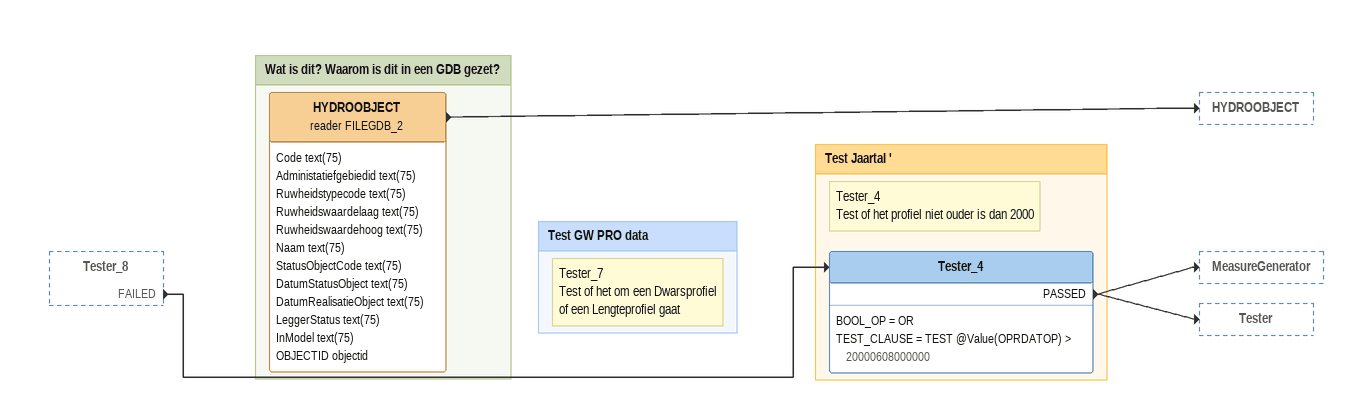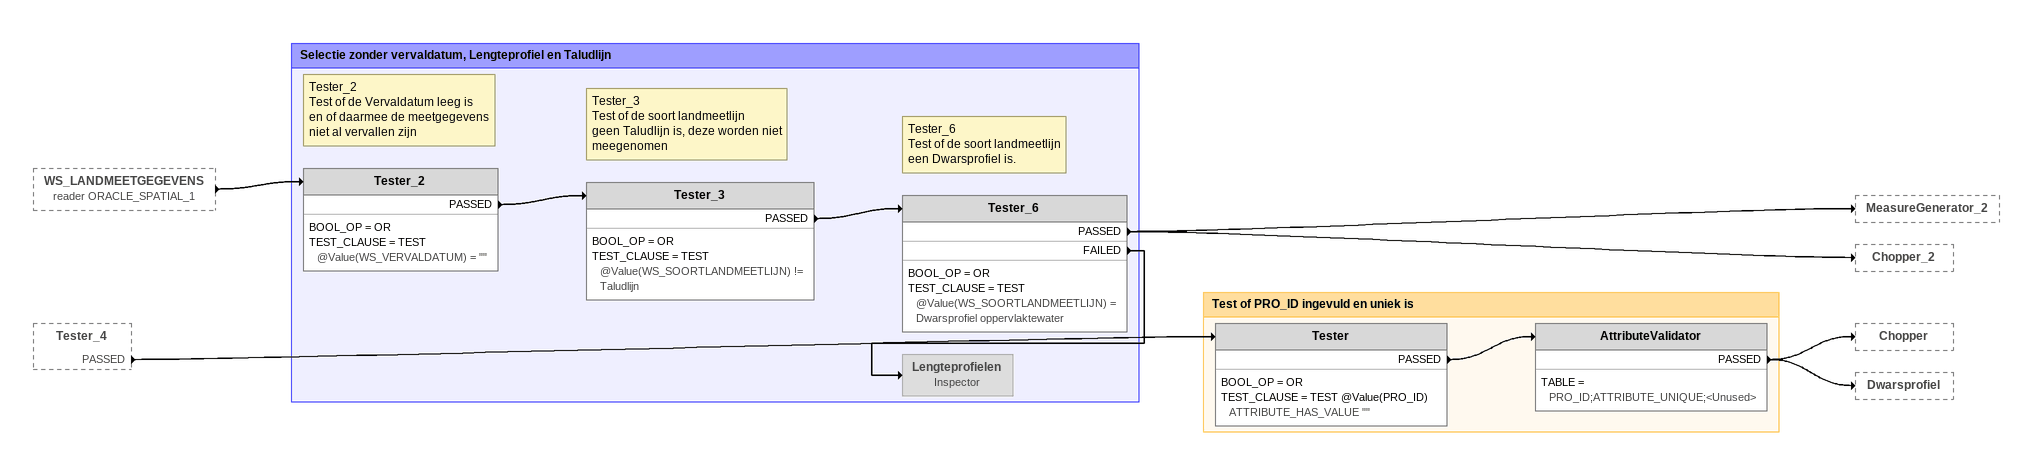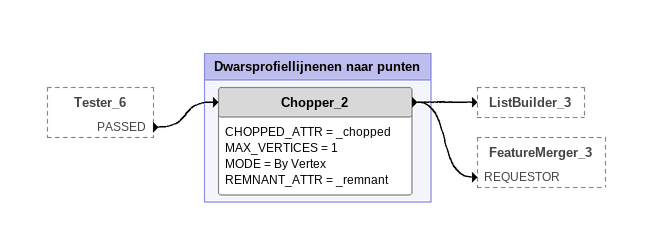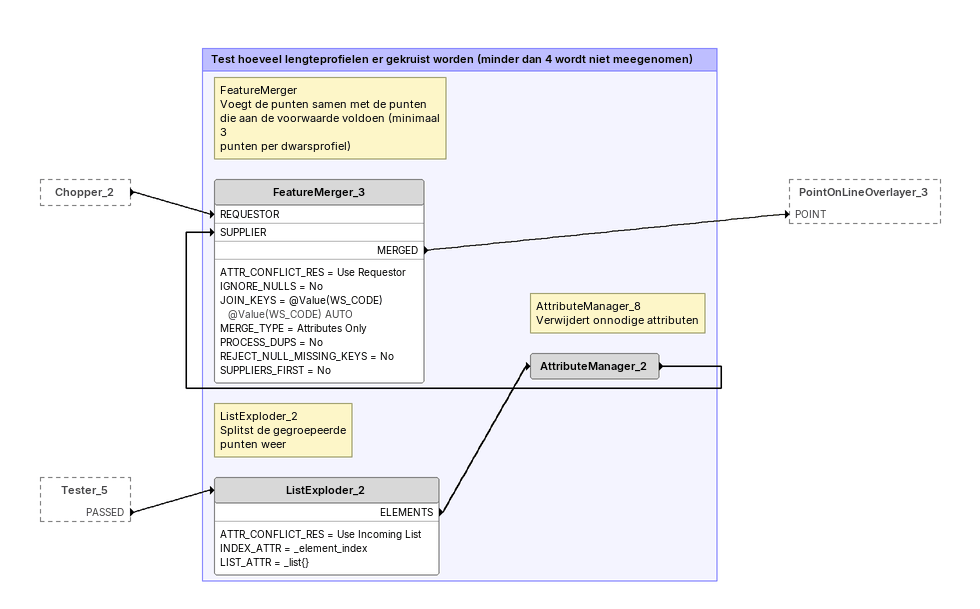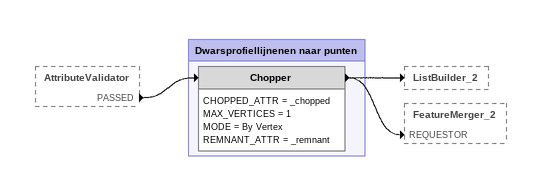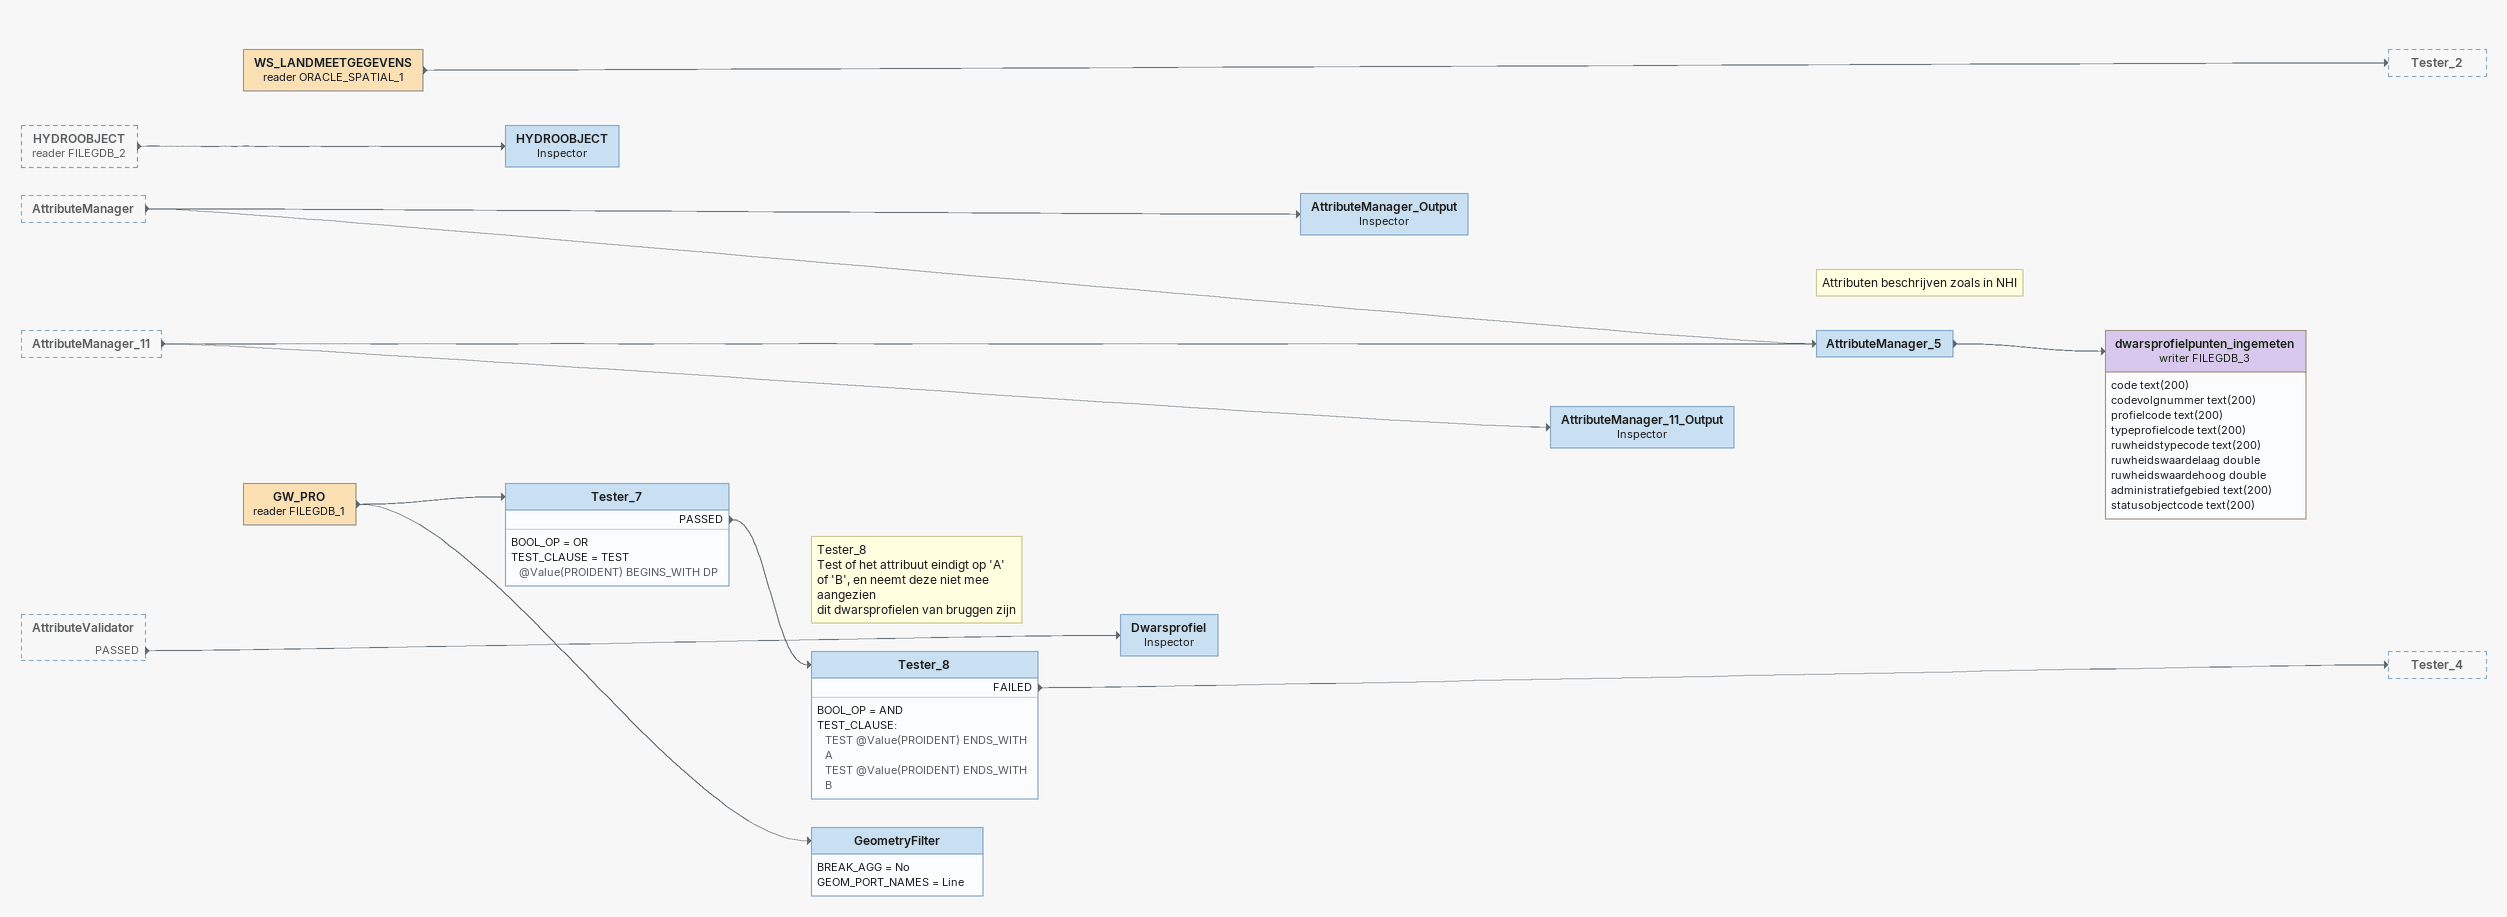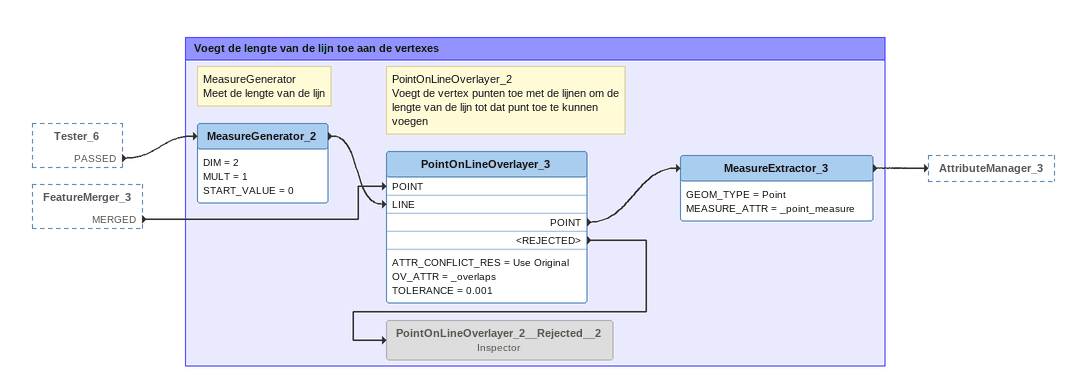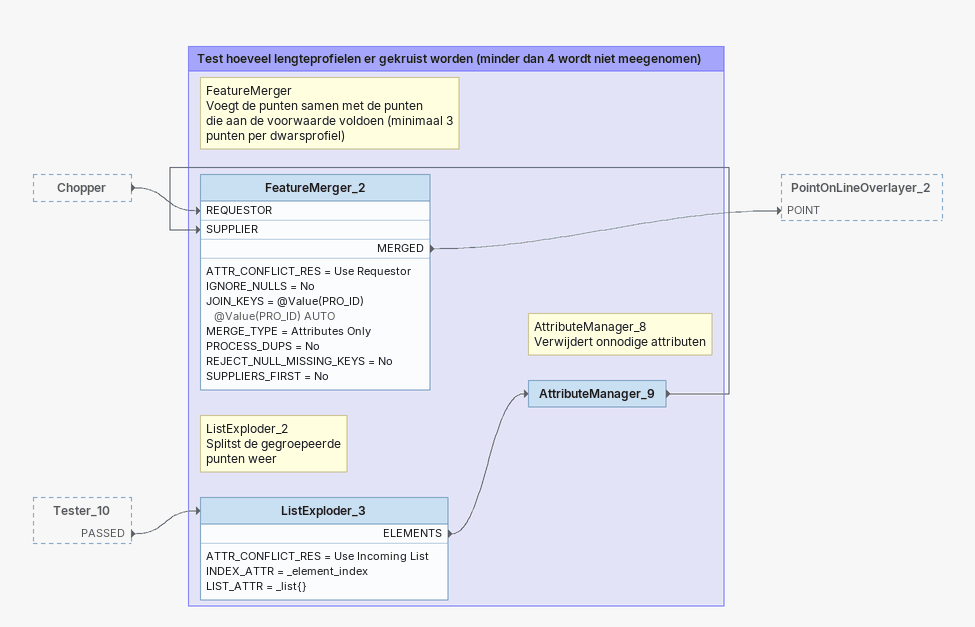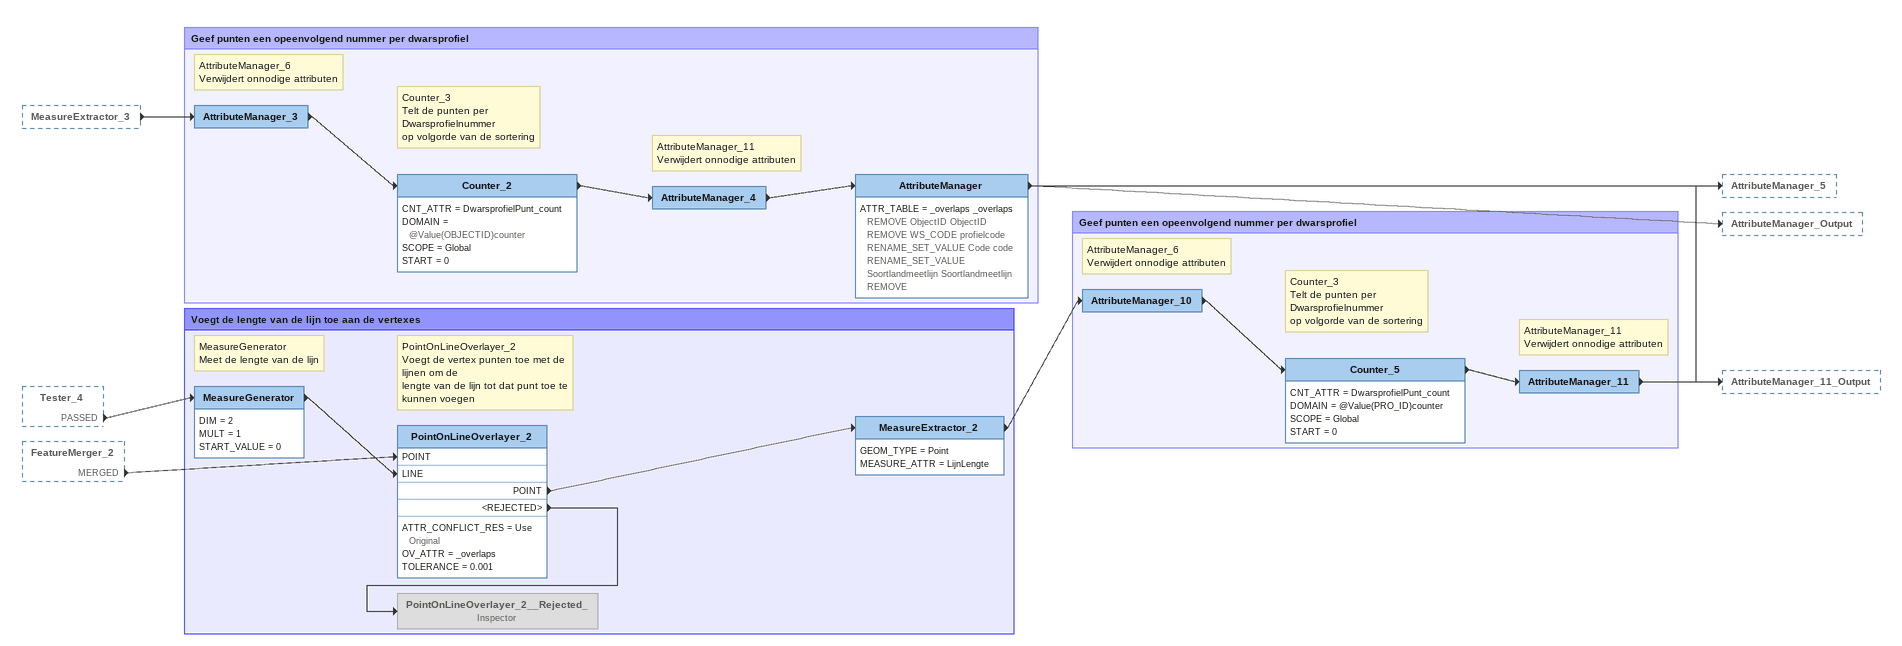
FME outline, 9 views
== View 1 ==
Tester_8 [outside]
    FAILED -> Tester_4

Bookmark: Test Jaartal '
Note: Tester_4 / Test of het profiel niet ouder is dan 2000
Tester_4
    BOOL_OP = OR
    TEST_CLAUSE = TEST @Value(OPRDATOP) > 20000608000000
    PASSED -> MeasureGenerator
    PASSED -> Tester

Bookmark: Wat is dit? Waarom is dit in een GDB gezet?
HYDROOBJECT (reader FILEGDB_2)
    attributes: Code text(75), Administatiefgebiedid text(75), Ruwheidstypecode text(75), Ruwheidswaardelaag text(75), Ruwheidswaardehoog text(75), Naam text(75), StatusObjectCode text(75), DatumStatusObject text(75), DatumRealisatieObject text(75), LeggerStatus text(75), InModel text(75), OBJECTID objectid
    -> HYDROOBJECT

Bookmark: Test GW PRO data
Note: Tester_7 / Test of het om een Dwarsprofiel / of een Lengteprofiel gaat

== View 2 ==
WS_LANDMEETGEGEVENS (reader ORACLE_SPATIAL_1) [outside]
    -> Tester_2
Tester_4 [outside]
    PASSED -> Tester

Bookmark: Test of PRO_ID ingevuld en uniek is
Tester
    BOOL_OP = OR
    TEST_CLAUSE = TEST @Value(PRO_ID) ATTRIBUTE_HAS_VALUE ""
    PASSED -> AttributeValidator
AttributeValidator
    TABLE = PRO_ID;ATTRIBUTE_UNIQUE;<Unused>
    PASSED -> Chopper
    PASSED -> Dwarsprofiel

Bookmark: Selectie zonder vervaldatum, Lengteprofiel en Taludlijn
Note: Tester_2 / Test of de Vervaldatum leeg is / en of daarmee de meetgegevens / niet al vervallen zijn
Tester_2
    BOOL_OP = OR
    TEST_CLAUSE = TEST @Value(WS_VERVALDATUM) = ""
    PASSED -> Tester_3
Note: Tester_3 / Test of de soort landmeetlijn / geen Taludlijn is, deze worden niet / meegenomen
Tester_3
    BOOL_OP = OR
    TEST_CLAUSE = TEST @Value(WS_SOORTLANDMEETLIJN) != Taludlijn
    PASSED -> Tester_6
Note: Tester_6 / Test of de soort landmeetlijn / een Dwarsprofiel is.
Tester_6
    BOOL_OP = OR
    TEST_CLAUSE = TEST @Value(WS_SOORTLANDMEETLIJN) = Dwarsprofiel oppervlaktewater
    PASSED -> MeasureGenerator_2
    PASSED -> Chopper_2
    FAILED -> Lengteprofielen
Lengteprofielen: Inspector [off]

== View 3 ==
Tester_6 [outside]
    PASSED -> Chopper_2

Bookmark: Dwarsprofiellijnenen naar punten
Chopper_2
    CHOPPED_ATTR = _chopped
    MAX_VERTICES = 1
    MODE = By Vertex
    REMNANT_ATTR = _remnant
    -> ListBuilder_3
    -> FeatureMerger_3 [REQUESTOR]

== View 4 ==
Chopper_2 [outside]
    -> FeatureMerger_3 [REQUESTOR]
Tester_5 [outside]
    PASSED -> ListExploder_2

Bookmark: Test hoeveel lengteprofielen er gekruist worden (minder dan 4 wordt niet meegenomen)
Note: ListExploder_2 / Splitst de gegroepeerde / punten weer
ListExploder_2
    ATTR_CONFLICT_RES = Use Incoming List
    INDEX_ATTR = _element_index
    LIST_ATTR = _list{}
    ELEMENTS -> AttributeManager_2
Note: AttributeManager_8 / Verwijdert onnodige attributen
AttributeManager_2
    -> FeatureMerger_3 [SUPPLIER]
Note: FeatureMerger / Voegt de punten samen met de punten / die aan de voorwaarde voldoen (minimaal 3 / punten per dwarsprofiel)
FeatureMerger_3
    ATTR_CONFLICT_RES = Use Requestor
    IGNORE_NULLS = No
    JOIN_KEYS = @Value(WS_CODE) @Value(WS_CODE) AUTO
    MERGE_TYPE = Attributes Only
    PROCESS_DUPS = No
    REJECT_NULL_MISSING_KEYS = No
    SUPPLIERS_FIRST = No
    MERGED -> PointOnLineOverlayer_3 [POINT]

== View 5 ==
AttributeValidator [outside]
    PASSED -> Chopper

Bookmark: Dwarsprofiellijnenen naar punten
Chopper
    CHOPPED_ATTR = _chopped
    MAX_VERTICES = 1
    MODE = By Vertex
    REMNANT_ATTR = _remnant
    -> ListBuilder_2
    -> FeatureMerger_2 [REQUESTOR]

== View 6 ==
HYDROOBJECT (reader FILEGDB_2) [outside]
    -> HYDROOBJECT
AttributeManager [outside]
    -> AttributeManager_5
    -> AttributeManager_Output
AttributeManager_11 [outside]
    -> AttributeManager_5
    -> AttributeManager_11_Output
AttributeValidator [outside]
    PASSED -> Dwarsprofiel
GW_PRO (reader FILEGDB_1)
    -> Tester_7
    -> GeometryFilter
Tester_7
    BOOL_OP = OR
    TEST_CLAUSE = TEST @Value(PROIDENT) BEGINS_WITH DP
    PASSED -> Tester_8
Note: Tester_8 / Test of het attribuut eindigt op 'A' / of 'B', en neemt deze niet mee aangezien / dit dwarsprofielen van bruggen zijn
Tester_8
    BOOL_OP = AND
    TEST_CLAUSE:
      TEST @Value(PROIDENT) ENDS_WITH A
      TEST @Value(PROIDENT) ENDS_WITH B
    FAILED -> Tester_4
AttributeManager_11_Output: Inspector
Dwarsprofiel: Inspector
GeometryFilter
    BREAK_AGG = No
    GEOM_PORT_NAMES = Line
WS_LANDMEETGEGEVENS (reader ORACLE_SPATIAL_1)
    -> Tester_2
AttributeManager_Output: Inspector
Note: Attributen beschrijven zoals in NHI
AttributeManager_5
    -> dwarsprofielpunten_ingemeten (writer FILEGDB_3)
dwarsprofielpunten_ingemeten (writer FILEGDB_3)
    attributes: code text(200), codevolgnummer text(200), profielcode text(200), typeprofielcode text(200), ruwheidstypecode text(200), ruwheidswaardelaag double, ruwheidswaardehoog double, administratiefgebied text(200), statusobjectcode text(200)
HYDROOBJECT: Inspector

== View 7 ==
Tester_6 [outside]
    PASSED -> MeasureGenerator_2
FeatureMerger_3 [outside]
    MERGED -> PointOnLineOverlayer_3 [POINT]

Bookmark: Voegt de lengte van de lijn toe aan de vertexes
Note: MeasureGenerator / Meet de lengte van de lijn
MeasureGenerator_2
    DIM = 2
    MULT = 1
    START_VALUE = 0
    -> PointOnLineOverlayer_3 [LINE]
Note: PointOnLineOverlayer_2 / Voegt de vertex punten toe met de lijnen om de / lengte van de lijn tot dat punt toe te kunnen voegen
PointOnLineOverlayer_3
    ATTR_CONFLICT_RES = Use Original
    OV_ATTR = _overlaps
    TOLERANCE = 0.001
    POINT -> MeasureExtractor_3
    <REJECTED> -> PointOnLineOverlayer_2__Rejected__2
MeasureExtractor_3
    GEOM_TYPE = Point
    MEASURE_ATTR = _point_measure
    -> AttributeManager_3
PointOnLineOverlayer_2__Rejected__2: Inspector [off]

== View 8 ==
Chopper [outside]
    -> FeatureMerger_2 [REQUESTOR]
Tester_10 [outside]
    PASSED -> ListExploder_3

Bookmark: Test hoeveel lengteprofielen er gekruist worden (minder dan 4 wordt niet meegenomen)
Note: ListExploder_2 / Splitst de gegroepeerde / punten weer
ListExploder_3
    ATTR_CONFLICT_RES = Use Incoming List
    INDEX_ATTR = _element_index
    LIST_ATTR = _list{}
    ELEMENTS -> AttributeManager_9
Note: AttributeManager_8 / Verwijdert onnodige attributen
AttributeManager_9
    -> FeatureMerger_2 [SUPPLIER]
Note: FeatureMerger / Voegt de punten samen met de punten / die aan de voorwaarde voldoen (minimaal 3 / punten per dwarsprofiel)
FeatureMerger_2
    ATTR_CONFLICT_RES = Use Requestor
    IGNORE_NULLS = No
    JOIN_KEYS = @Value(PRO_ID) @Value(PRO_ID) AUTO
    MERGE_TYPE = Attributes Only
    PROCESS_DUPS = No
    REJECT_NULL_MISSING_KEYS = No
    SUPPLIERS_FIRST = No
    MERGED -> PointOnLineOverlayer_2 [POINT]

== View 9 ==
MeasureExtractor_3 [outside]
    -> AttributeManager_3
Tester_4 [outside]
    PASSED -> MeasureGenerator
FeatureMerger_2 [outside]
    MERGED -> PointOnLineOverlayer_2 [POINT]

Bookmark: Voegt de lengte van de lijn toe aan de vertexes
Note: MeasureGenerator / Meet de lengte van de lijn
MeasureGenerator
    DIM = 2
    MULT = 1
    START_VALUE = 0
    -> PointOnLineOverlayer_2 [LINE]
Note: PointOnLineOverlayer_2 / Voegt de vertex punten toe met de lijnen om de / lengte van de lijn tot dat punt toe te kunnen voegen
PointOnLineOverlayer_2
    ATTR_CONFLICT_RES = Use Original
    OV_ATTR = _overlaps
    TOLERANCE = 0.001
    POINT -> MeasureExtractor_2
    <REJECTED> -> PointOnLineOverlayer_2__Rejected_
MeasureExtractor_2
    GEOM_TYPE = Point
    MEASURE_ATTR = LijnLengte
    -> AttributeManager_10
PointOnLineOverlayer_2__Rejected_: Inspector [off]

Bookmark: Geef punten een opeenvolgend nummer per dwarsprofiel
Note: AttributeManager_6 / Verwijdert onnodige attributen
AttributeManager_10
    -> Counter_5
Note: Counter_3 / Telt de punten per Dwarsprofielnummer / op volgorde van de sortering
Counter_5
    CNT_ATTR = DwarsprofielPunt_count
    DOMAIN = @Value(PRO_ID)counter
    SCOPE = Global
    START = 0
    -> AttributeManager_11
Note: AttributeManager_11 / Verwijdert onnodige attributen
AttributeManager_11
    -> AttributeManager_5
    -> AttributeManager_11_Output

Bookmark: Geef punten een opeenvolgend nummer per dwarsprofiel
Note: AttributeManager_6 / Verwijdert onnodige attributen
AttributeManager_3
    -> Counter_2
Note: Counter_3 / Telt de punten per Dwarsprofielnummer / op volgorde van de sortering
Counter_2
    CNT_ATTR = DwarsprofielPunt_count
    DOMAIN = @Value(OBJECTID)counter
    SCOPE = Global
    START = 0
    -> AttributeManager_4
Note: AttributeManager_11 / Verwijdert onnodige attributen
AttributeManager_4
    -> AttributeManager
AttributeManager
    ATTR_TABLE = _overlaps _overlaps  REMOVE ObjectID ObjectID  REMOVE WS_CODE profielcode  RENAME_SET_VALUE Code code  RENAME_SET_VALUE Soortlandmeetlijn Soortlandmeetlijn  REMOVE
    -> AttributeManager_5
    -> AttributeManager_Output
